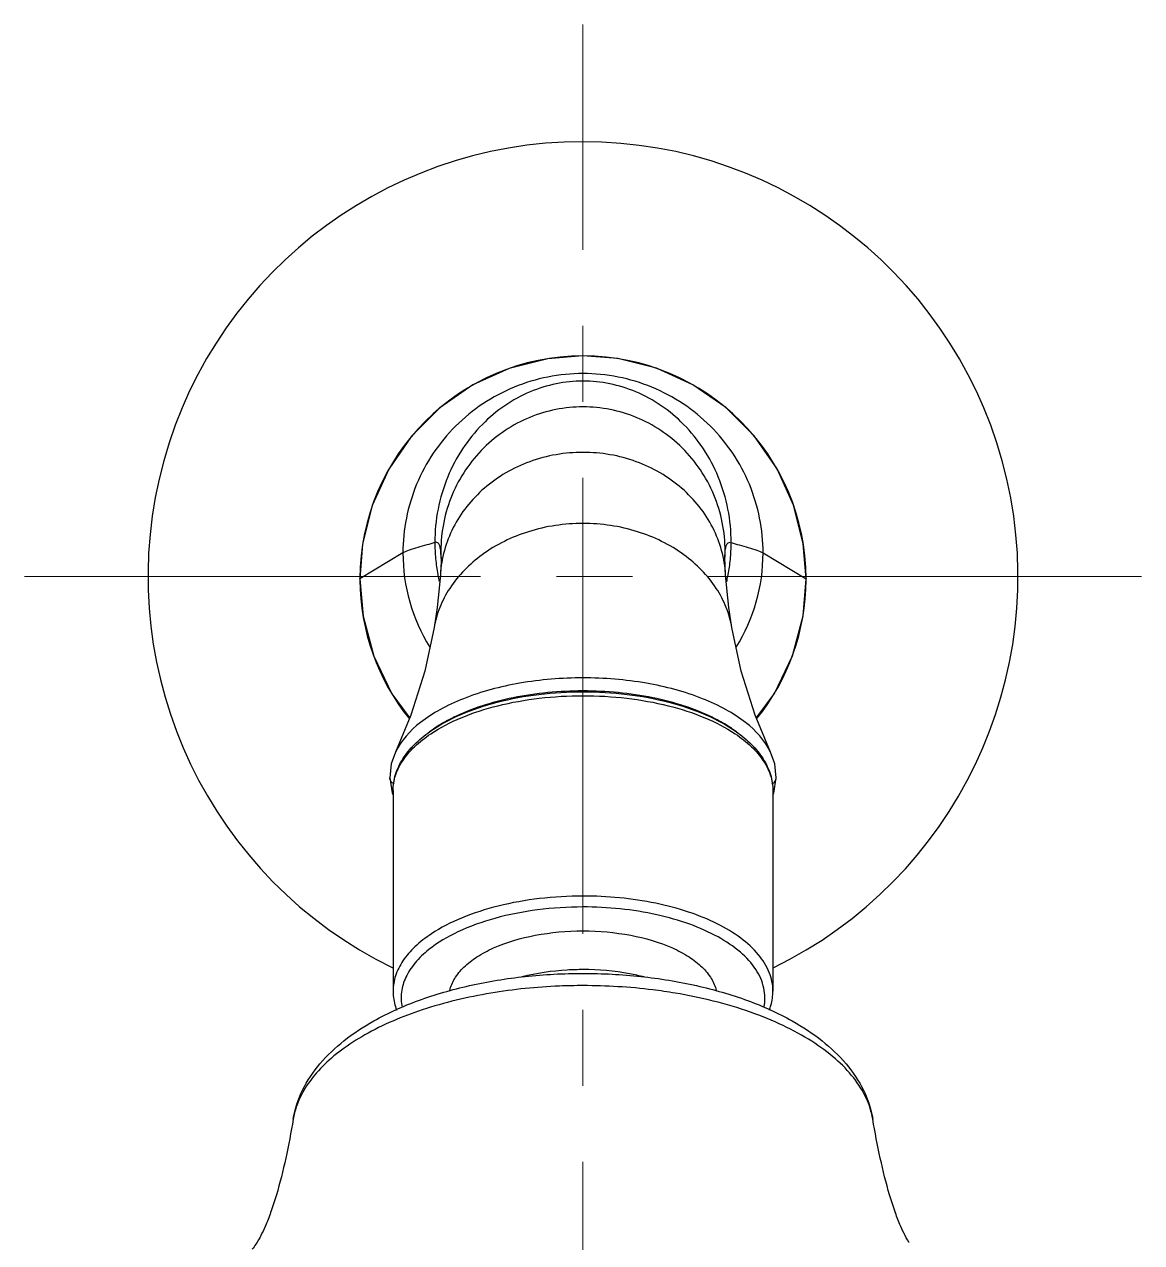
# Model space of a CAD drawing. Extents: x 0 to 3160, y 0 to 2315.
# Drawn here: x 1033.8 to 1103.8, y 1643.5 to 1719.8 of the extents above; entities that cross this region are included whole.
import ezdxf

# ---------------------------------------------------------------- set-up
doc = ezdxf.new("R2010")
doc.units = 0
doc.header["$LTSCALE"] = 3
doc.header["$MEASUREMENT"] = 0
doc.linetypes.add('CENTER2', pattern=[28.575, 19.05, -3.175, 3.175, -3.175])
doc.layers.get('0').update_dxf_attribs({"linetype": 'CONTINUOUS'})
doc.layers.add('Cneter', color=1, linetype='CENTER2', lineweight=13)

msp = doc.modelspace()

# ---------------------------------------------------------------- linework, layer by layer
at = {"color": 7, "linetype": 'Continuous'}
for p, q in [((1057.481, 1686.676), (1054.786, 1685.044)), ((1059.873, 1686.352), (1059.857, 1686.79)), ((1077.657, 1686.352), (1077.673, 1686.79)), ((1077.657, 1686.352), (1077.657, 1686.356)), ((1080.049, 1686.676), (1082.745, 1685.044)), ((1077.658, 1686.298), (1077.657, 1686.352)), ((1054.784, 1685.044), (1054.786, 1685.044)), ((1054.786, 1685.044), (1054.786, 1685.075)), ((1059.669, 1685.317), (1059.675, 1685.288)), ((1059.828, 1685.332), (1059.828, 1685.331)), ((1077.703, 1685.331), (1077.703, 1685.332)), ((1082.745, 1685.075), (1082.745, 1685.044)), ((1082.746, 1685.044), (1082.745, 1685.044)), ((1059.441, 1682.003), (1059.441, 1682.003)), ((1078.089, 1682.003), (1078.089, 1682.003)), ((1057.016, 1674.192), (1057.014, 1674.188)), ((1080.516, 1674.188), (1080.514, 1674.193)), ((1056.653, 1672.591), (1056.653, 1672.592)), ((1056.653, 1672.591), (1056.797, 1671.643)), ((1080.729, 1671.629), (1080.877, 1672.591)), ((1080.877, 1672.591), (1080.877, 1672.592)), ((1056.797, 1671.643), (1056.865, 1671.498)), ((1056.865, 1671.781), (1056.865, 1659.224)), ((1080.665, 1671.781), (1080.665, 1659.224)), ((1080.665, 1671.494), (1080.729, 1671.629))]:
    msp.add_line(p, q, dxfattribs=at)
for points in [[(1068.765, 1699.024), (1066.555, 1698.847), (1064.14, 1698.236), (1061.861, 1697.2), (1059.799, 1695.77), (1058.023, 1693.992), (1056.597, 1691.927), (1055.564, 1689.647), (1054.957, 1687.23), (1054.784, 1685.044)], [(1082.746, 1685.044), (1082.57, 1687.253), (1081.959, 1689.668), (1080.923, 1691.946), (1079.493, 1694.008), (1077.715, 1695.784), (1075.651, 1697.21), (1073.369, 1698.244), (1070.952, 1698.851), (1068.765, 1699.024)], [(1059.873, 1686.352), (1059.873, 1686.336), (1059.869, 1686.136), (1059.852, 1685.751), (1059.828, 1685.332)], [(1077.703, 1685.332), (1077.683, 1685.659), (1077.666, 1686.011), (1077.659, 1686.247), (1077.658, 1686.298)], [(1054.784, 1685.044), (1054.98, 1682.719), (1055.65, 1680.203), (1056.781, 1677.847), (1057.905, 1676.32)], [(1059.828, 1685.331), (1059.759, 1684.467), (1059.626, 1683.264), (1059.441, 1682.003)], [(1078.089, 1682.003), (1077.904, 1683.264), (1077.771, 1684.467), (1077.703, 1685.331)], [(1079.625, 1676.319), (1080.761, 1677.866), (1081.888, 1680.224), (1082.554, 1682.742), (1082.746, 1685.044)], [(1059.441, 1682.003), (1058.852, 1679.259), (1057.987, 1676.514), (1057.014, 1674.188)], [(1080.516, 1674.188), (1079.544, 1676.514), (1078.678, 1679.259), (1078.089, 1682.003)], [(1057.016, 1674.193), (1056.755, 1673.463), (1056.653, 1672.592)], [(1080.877, 1672.592), (1080.777, 1673.454), (1080.514, 1674.194)]]:
    msp.add_lwpolyline(points, dxfattribs=at)
for centre, radius, start, end in [((1068.765, 1685.19), 27.254, 295.91659, 244.06509), ((1068.764, 1685.045), 13.978, 89.99411, 179.87884), ((1068.767, 1685.045), 13.978, 0.12178, 90.00593), ((1070.261, 1687.334), 10.781, 180.02428, 185.42032), ((1067.263, 1687.334), 10.788, 354.30882, 359.97447), ((1068.687, 1686.68), 11.206, 180.01872, 211.77679), ((1068.894, 1686.791), 9.037, 180.00663, 182.80648), ((1068.637, 1686.791), 9.036, 357.21191, 359.99341), ((1068.844, 1686.68), 11.206, 328.22321, 359.98128), ((1070.449, 1687.351), 10.969, 185.4148, 190.6842), ((1068.586, 1686.793), 9.087, 356.877, 357.21417), ((1067.079, 1687.351), 10.972, 349.30992, 354.31586), ((1068.573, 1685.047), 13.787, 180.01298, 180.25269), ((1068.758, 1685.047), 13.972, 180.25022, 218.90413), ((1070.455, 1687.352), 10.975, 190.83641, 193.00575), ((1067.078, 1687.351), 10.973, 346.94829, 348.91071), ((1067.064, 1687.354), 10.987, 348.91031, 349.31166), ((1068.772, 1685.047), 13.972, 321.09351, 359.7505), ((1068.957, 1685.047), 13.788, 359.74799, 359.987), ((1065.759, 1665.941), 11.613, 116.05883, 116.34197), ((1071.77, 1665.939), 11.616, 63.65611, 63.9411), ((1064.012, 1668.913), 8.163, 124.47569, 126.56633), ((1073.519, 1668.915), 8.16, 53.43028, 55.52139), ((1094.548, 1646.764), 6.286, 211.33959, 211.73843)]:
    msp.add_arc(centre, radius, start, end, dxfattribs=at)
for points, knots in [([(1068.765, 1697.914), (1067.298, 1697.914), (1064.333, 1697.33), (1060.582, 1694.831), (1058.069, 1691.095), (1057.481, 1688.138), (1057.481, 1686.676)], [0, 0, 0, 0, 0.250482, 0.500681, 0.750482, 1, 1, 1, 1]), ([(1080.049, 1686.676), (1080.049, 1688.138), (1079.461, 1691.095), (1076.948, 1694.831), (1073.198, 1697.33), (1070.233, 1697.914), (1068.765, 1697.914)], [0, 0, 0, 0, 0.249518, 0.499319, 0.749518, 1, 1, 1, 1]), ([(1068.765, 1697.445), (1067.639, 1697.445), (1065.283, 1696.956), (1062.206, 1694.827), (1060.01, 1691.467), (1059.48, 1688.724), (1059.48, 1687.33)], [0, 0, 0, 0, 0.223324, 0.462408, 0.723532, 1, 1, 1, 1]), ([(1078.05, 1687.33), (1078.05, 1688.724), (1077.52, 1691.467), (1075.324, 1694.827), (1072.248, 1696.956), (1069.892, 1697.445), (1068.765, 1697.445)], [0, 0, 0, 0, 0.276468, 0.537592, 0.776676, 1, 1, 1, 1]), ([(1068.765, 1695.827), (1067.632, 1695.827), (1065.321, 1695.37), (1062.364, 1693.4), (1060.337, 1690.397), (1059.857, 1687.99), (1059.857, 1686.79)], [0, 0, 0, 0, 0.242844, 0.489975, 0.742976, 1, 1, 1, 1]), ([(1077.673, 1686.79), (1077.673, 1687.99), (1077.193, 1690.397), (1075.167, 1693.4), (1072.209, 1695.37), (1069.898, 1695.827), (1068.765, 1695.827)], [0, 0, 0, 0, 0.257024, 0.510025, 0.757156, 1, 1, 1, 1]), ([(1068.765, 1692.979), (1067.636, 1692.979), (1065.39, 1692.593), (1062.944, 1691.179), (1061.448, 1689.617), (1060.594, 1688.292), (1060.032, 1686.849), (1059.86, 1685.837), (1059.828, 1685.332)], [0, 0, 0, 0, 0.262765, 0.518017, 0.642023, 0.763303, 0.882335, 1, 1, 1, 1]), ([(1077.703, 1685.332), (1077.67, 1685.837), (1077.498, 1686.848), (1076.936, 1688.292), (1076.082, 1689.617), (1074.586, 1691.179), (1072.14, 1692.593), (1069.895, 1692.979), (1068.765, 1692.979)], [0, 0, 0, 0, 0.117665, 0.236697, 0.357977, 0.481983, 0.737235, 1, 1, 1, 1]), ([(1068.765, 1688.525), (1067.614, 1688.525), (1065.364, 1688.191), (1062.433, 1686.768), (1060.624, 1684.945), (1059.754, 1683.29), (1059.512, 1682.431), (1059.441, 1682.003)], [0, 0, 0, 0, 0.281418, 0.545855, 0.783891, 0.894064, 1, 1, 1, 1]), ([(1078.089, 1682.003), (1078.018, 1682.431), (1077.776, 1683.29), (1076.907, 1684.945), (1075.097, 1686.768), (1072.166, 1688.191), (1069.917, 1688.525), (1068.765, 1688.525)], [0, 0, 0, 0, 0.105936, 0.216109, 0.454145, 0.718582, 1, 1, 1, 1]), ([(1059.48, 1687.33), (1059.315, 1687.273), (1058.957, 1687.169), (1058.417, 1687.021), (1057.914, 1686.868), (1057.603, 1686.75), (1057.481, 1686.676)], [0, 0, 0, 0, 0.248804, 0.530496, 0.796555, 1, 1, 1, 1]), ([(1059.857, 1686.79), (1059.847, 1686.884), (1059.821, 1687.042), (1059.747, 1687.238), (1059.622, 1687.352), (1059.522, 1687.344), (1059.48, 1687.33)], [0, 0, 0, 0, 0.374216, 0.637467, 0.822957, 1, 1, 1, 1]), ([(1077.673, 1686.79), (1077.683, 1686.884), (1077.709, 1687.042), (1077.783, 1687.238), (1077.908, 1687.352), (1078.008, 1687.344), (1078.05, 1687.33)], [0, 0, 0, 0, 0.374216, 0.637467, 0.822957, 1, 1, 1, 1]), ([(1078.05, 1687.33), (1078.215, 1687.273), (1078.573, 1687.169), (1079.113, 1687.021), (1079.616, 1686.868), (1079.927, 1686.75), (1080.049, 1686.676)], [0, 0, 0, 0, 0.248804, 0.530496, 0.796555, 1, 1, 1, 1]), ([(1068.765, 1678.847), (1067.437, 1678.847), (1064.885, 1678.64), (1061.874, 1677.855), (1059.826, 1676.909), (1058.284, 1675.914), (1057.36, 1674.923), (1057.016, 1674.192)], [0, 0, 0, 0, 0.302916, 0.58105, 0.704644, 0.815686, 1, 1, 1, 1]), ([(1080.514, 1674.193), (1080.169, 1674.924), (1079.245, 1675.915), (1077.704, 1676.909), (1075.655, 1677.855), (1072.645, 1678.64), (1070.093, 1678.847), (1068.765, 1678.847)], [0, 0, 0, 0, 0.184326, 0.295371, 0.418967, 0.697097, 1, 1, 1, 1]), ([(1059.168, 1675.48), (1059.76, 1675.899), (1061.13, 1676.633), (1063.441, 1677.399), (1066.031, 1677.874), (1067.842, 1677.981), (1068.765, 1677.981)], [0, 0, 0, 0, 0.216342, 0.459994, 0.724429, 1, 1, 1, 1]), ([(1068.765, 1678.026), (1067.299, 1678.026), (1065.139, 1677.828), (1062.446, 1677.132), (1061.221, 1676.65), (1060.658, 1676.374)], [0, 0, 0, 0, 0.527935, 0.774109, 1, 1, 1, 1]), ([(1076.873, 1676.374), (1076.309, 1676.649), (1075.085, 1677.132), (1072.392, 1677.827), (1070.231, 1678.026), (1068.765, 1678.026)], [0, 0, 0, 0, 0.225887, 0.472062, 1, 1, 1, 1]), ([(1068.765, 1677.981), (1069.688, 1677.981), (1071.499, 1677.874), (1074.089, 1677.399), (1076.4, 1676.633), (1077.77, 1675.899), (1078.362, 1675.48)], [0, 0, 0, 0, 0.275571, 0.540007, 0.783658, 1, 1, 1, 1]), ([(1059.227, 1675.339), (1059.821, 1675.737), (1061.188, 1676.437), (1063.484, 1677.171), (1066.054, 1677.628), (1067.85, 1677.731), (1068.765, 1677.731)], [0, 0, 0, 0, 0.215435, 0.459341, 0.724149, 1, 1, 1, 1]), ([(1068.765, 1677.731), (1069.681, 1677.731), (1071.476, 1677.628), (1074.047, 1677.171), (1076.342, 1676.437), (1077.709, 1675.737), (1078.303, 1675.339)], [0, 0, 0, 0, 0.275851, 0.540659, 0.784565, 1, 1, 1, 1]), ([(1060.606, 1676.349), (1060.497, 1676.295), (1060.08, 1676.08), (1059.678, 1675.838), (1059.392, 1675.642)], [0, 0, 0, 0, 0.259887, 1, 1, 1, 1]), ([(1078.138, 1675.642), (1078.046, 1675.705), (1077.654, 1675.963), (1077.244, 1676.19), (1076.925, 1676.348)], [0, 0, 0, 0, 0.24018, 1, 1, 1, 1]), ([(1056.865, 1671.781), (1056.865, 1672.124), (1056.976, 1672.828), (1057.451, 1673.816), (1058.197, 1674.721), (1058.824, 1675.237), (1059.168, 1675.48)], [0, 0, 0, 0, 0.227402, 0.464511, 0.719977, 1, 1, 1, 1]), ([(1056.865, 1671.781), (1056.865, 1672.102), (1056.976, 1672.769), (1057.456, 1673.714), (1058.222, 1674.595), (1058.868, 1675.099), (1059.227, 1675.339)], [0, 0, 0, 0, 0.216756, 0.448992, 0.708079, 1, 1, 1, 1]), ([(1078.303, 1675.339), (1078.662, 1675.099), (1079.308, 1674.595), (1080.074, 1673.714), (1080.554, 1672.769), (1080.665, 1672.102), (1080.665, 1671.781)], [0, 0, 0, 0, 0.291921, 0.551008, 0.783244, 1, 1, 1, 1]), ([(1078.362, 1675.48), (1078.706, 1675.237), (1079.333, 1674.721), (1080.079, 1673.816), (1080.554, 1672.828), (1080.665, 1672.124), (1080.665, 1671.781)], [0, 0, 0, 0, 0.280023, 0.535489, 0.772597, 1, 1, 1, 1]), ([(1056.927, 1672.21), (1056.85, 1672.244), (1056.712, 1672.347), (1056.654, 1672.512), (1056.653, 1672.591)], [0, 0, 0, 0, 0.517312, 1, 1, 1, 1]), ([(1080.603, 1672.21), (1080.68, 1672.244), (1080.818, 1672.347), (1080.876, 1672.512), (1080.877, 1672.591)], [0, 0, 0, 0, 0.517315, 1, 1, 1, 1]), ([(1068.765, 1665.174), (1067.854, 1665.174), (1066.067, 1665.072), (1063.509, 1664.619), (1061.22, 1663.892), (1059.856, 1663.199), (1059.262, 1662.805)], [0, 0, 0, 0, 0.275579, 0.540238, 0.78422, 1, 1, 1, 1]), ([(1080.665, 1659.224), (1080.665, 1659.618), (1080.491, 1660.454), (1079.764, 1661.594), (1078.63, 1662.619), (1077.135, 1663.506), (1075.332, 1664.231), (1072.537, 1664.964), (1070.291, 1665.174), (1068.765, 1665.174)], [0, 0, 0, 0, 0.082259, 0.173031, 0.277728, 0.398218, 0.533743, 0.681809, 1, 1, 1, 1]), ([(1068.765, 1664.491), (1067.813, 1664.491), (1065.951, 1664.375), (1063.309, 1663.862), (1060.998, 1663.044), (1059.66, 1662.26), (1059.104, 1661.817)], [0, 0, 0, 0, 0.280594, 0.547947, 0.79048, 1, 1, 1, 1]), ([(1080.106, 1658.213), (1080.185, 1658.601), (1080.18, 1659.449), (1079.624, 1660.662), (1078.604, 1661.751), (1077.179, 1662.697), (1075.406, 1663.474), (1072.596, 1664.266), (1070.317, 1664.491), (1068.765, 1664.491)], [0, 0, 0, 0, 0.082875, 0.17108, 0.272616, 0.391027, 0.52621, 0.675675, 1, 1, 1, 1]), ([(1059.262, 1662.805), (1058.898, 1662.564), (1058.243, 1662.058), (1057.466, 1661.172), (1056.978, 1660.22), (1056.865, 1659.547), (1056.865, 1659.224)], [0, 0, 0, 0, 0.292311, 0.551523, 0.783598, 1, 1, 1, 1]), ([(1060.417, 1659.255), (1060.475, 1659.519), (1060.706, 1660.058), (1061.306, 1660.772), (1062.143, 1661.412), (1063.609, 1662.182), (1065.847, 1662.822), (1067.761, 1662.991), (1068.765, 1662.991)], [0, 0, 0, 0, 0.083668, 0.177915, 0.28586, 0.408099, 0.689094, 1, 1, 1, 1]), ([(1068.765, 1662.991), (1069.769, 1662.991), (1071.683, 1662.822), (1073.922, 1662.182), (1075.388, 1661.412), (1076.225, 1660.771), (1076.824, 1660.058), (1077.055, 1659.518), (1077.114, 1659.254)], [0, 0, 0, 0, 0.310914, 0.591911, 0.714149, 0.822091, 0.916335, 1, 1, 1, 1]), ([(1059.104, 1661.817), (1058.791, 1661.567), (1058.237, 1661.044), (1057.632, 1660.135), (1057.335, 1659.171), (1057.361, 1658.52), (1057.424, 1658.212)], [0, 0, 0, 0, 0.287637, 0.542551, 0.77475, 1, 1, 1, 1]), ([(1068.765, 1660.566), (1068.434, 1660.566), (1067.146, 1660.527), (1065.86, 1660.341), (1064.933, 1660.103)], [0, 0, 0, 0, 0.256763, 1, 1, 1, 1]), ([(1072.597, 1660.103), (1072.297, 1660.18), (1071.037, 1660.456), (1069.743, 1660.566), (1068.765, 1660.566)], [0, 0, 0, 0, 0.241018, 1, 1, 1, 1]), ([(1055.657, 1657.352), (1056.55, 1657.853), (1058.509, 1658.727), (1061.699, 1659.643), (1065.161, 1660.204), (1067.553, 1660.329), (1068.765, 1660.329)], [0, 0, 0, 0, 0.226264, 0.471788, 0.731968, 1, 1, 1, 1]), ([(1068.765, 1660.329), (1069.978, 1660.329), (1072.369, 1660.204), (1075.831, 1659.643), (1079.022, 1658.727), (1080.98, 1657.853), (1081.873, 1657.352)], [0, 0, 0, 0, 0.268032, 0.528213, 0.773737, 1, 1, 1, 1]), ([(1062.985, 1659.091), (1061.531, 1658.848), (1058.811, 1658.203), (1055.687, 1656.892), (1053.645, 1655.581), (1052.105, 1654.271), (1051.228, 1653.066), (1050.893, 1652.218)], [0, 0, 0, 0, 0.306785, 0.579425, 0.700287, 0.810261, 1, 1, 1, 1]), ([(1056.865, 1659.224), (1056.865, 1659.123), (1056.883, 1658.719), (1056.975, 1658.319), (1057.079, 1658.033)], [0, 0, 0, 0, 0.248675, 1, 1, 1, 1]), ([(1068.765, 1659.562), (1068.276, 1659.562), (1066.342, 1659.523), (1064.41, 1659.33), (1062.985, 1659.091)], [0, 0, 0, 0, 0.253057, 1, 1, 1, 1]), ([(1074.545, 1659.091), (1074.076, 1659.17), (1072.161, 1659.447), (1070.224, 1659.562), (1068.765, 1659.562)], [0, 0, 0, 0, 0.24581, 1, 1, 1, 1]), ([(1086.922, 1651.198), (1086.848, 1651.65), (1086.551, 1652.572), (1085.736, 1653.854), (1084.566, 1655.051), (1083.071, 1656.144), (1081.28, 1657.117), (1078.457, 1658.261), (1076.146, 1658.824), (1074.545, 1659.091)], [0, 0, 0, 0, 0.088644, 0.184889, 0.291821, 0.410934, 0.542433, 0.685553, 1, 1, 1, 1]), ([(1080.451, 1658.033), (1080.486, 1658.13), (1080.609, 1658.515), (1080.665, 1658.922), (1080.665, 1659.224)], [0, 0, 0, 0, 0.253502, 1, 1, 1, 1]), ([(1050.608, 1651.198), (1050.711, 1651.827), (1051.125, 1653.077), (1052.25, 1654.742), (1053.791, 1656.191), (1055.005, 1656.986), (1055.657, 1657.352)], [0, 0, 0, 0, 0.232617, 0.472736, 0.726769, 1, 1, 1, 1]), ([(1081.873, 1657.352), (1082.525, 1656.986), (1083.739, 1656.191), (1085.28, 1654.742), (1086.405, 1653.077), (1086.819, 1651.827), (1086.922, 1651.198)], [0, 0, 0, 0, 0.273232, 0.527265, 0.767382, 1, 1, 1, 1]), ([(1050.893, 1652.218), (1050.86, 1652.135), (1050.738, 1651.803), (1050.651, 1651.458), (1050.608, 1651.198)], [0, 0, 0, 0, 0.25454, 1, 1, 1, 1]), ([(1050.608, 1651.198), (1050.473, 1650.375), (1050.169, 1648.781), (1049.69, 1646.863), (1049.254, 1645.491), (1048.88, 1644.493), (1048.567, 1643.85), (1048.352, 1643.496)], [0, 0, 0, 0, 0.310352, 0.603575, 0.734929, 0.845993, 1, 1, 1, 1]), ([(1089.179, 1643.494), (1088.964, 1643.848), (1088.652, 1644.491), (1088.278, 1645.489), (1087.841, 1646.861), (1087.362, 1648.78), (1087.057, 1650.375), (1086.922, 1651.198)], [0, 0, 0, 0, 0.153895, 0.264893, 0.396298, 0.689573, 1, 1, 1, 1]), ([(1048.352, 1643.496), (1048.323, 1643.449), (1048.226, 1643.293), (1048.121, 1643.142), (1048.042, 1643.04)], [0, 0, 0, 0, 0.300353, 1, 1, 1, 1])]:
    msp.add_open_spline(points, degree=3, knots=knots, dxfattribs=at)
at = {"layer": 'Cneter', "lineweight": 5, "ltscale": 0.5}
for p, q in [((1068.765, 762.704), (1068.765, 1719.797)), ((1033.761, 1685.19), (1103.769, 1685.19))]:
    msp.add_line(p, q, dxfattribs=at)

doc.saveas('drawing.dxf')
